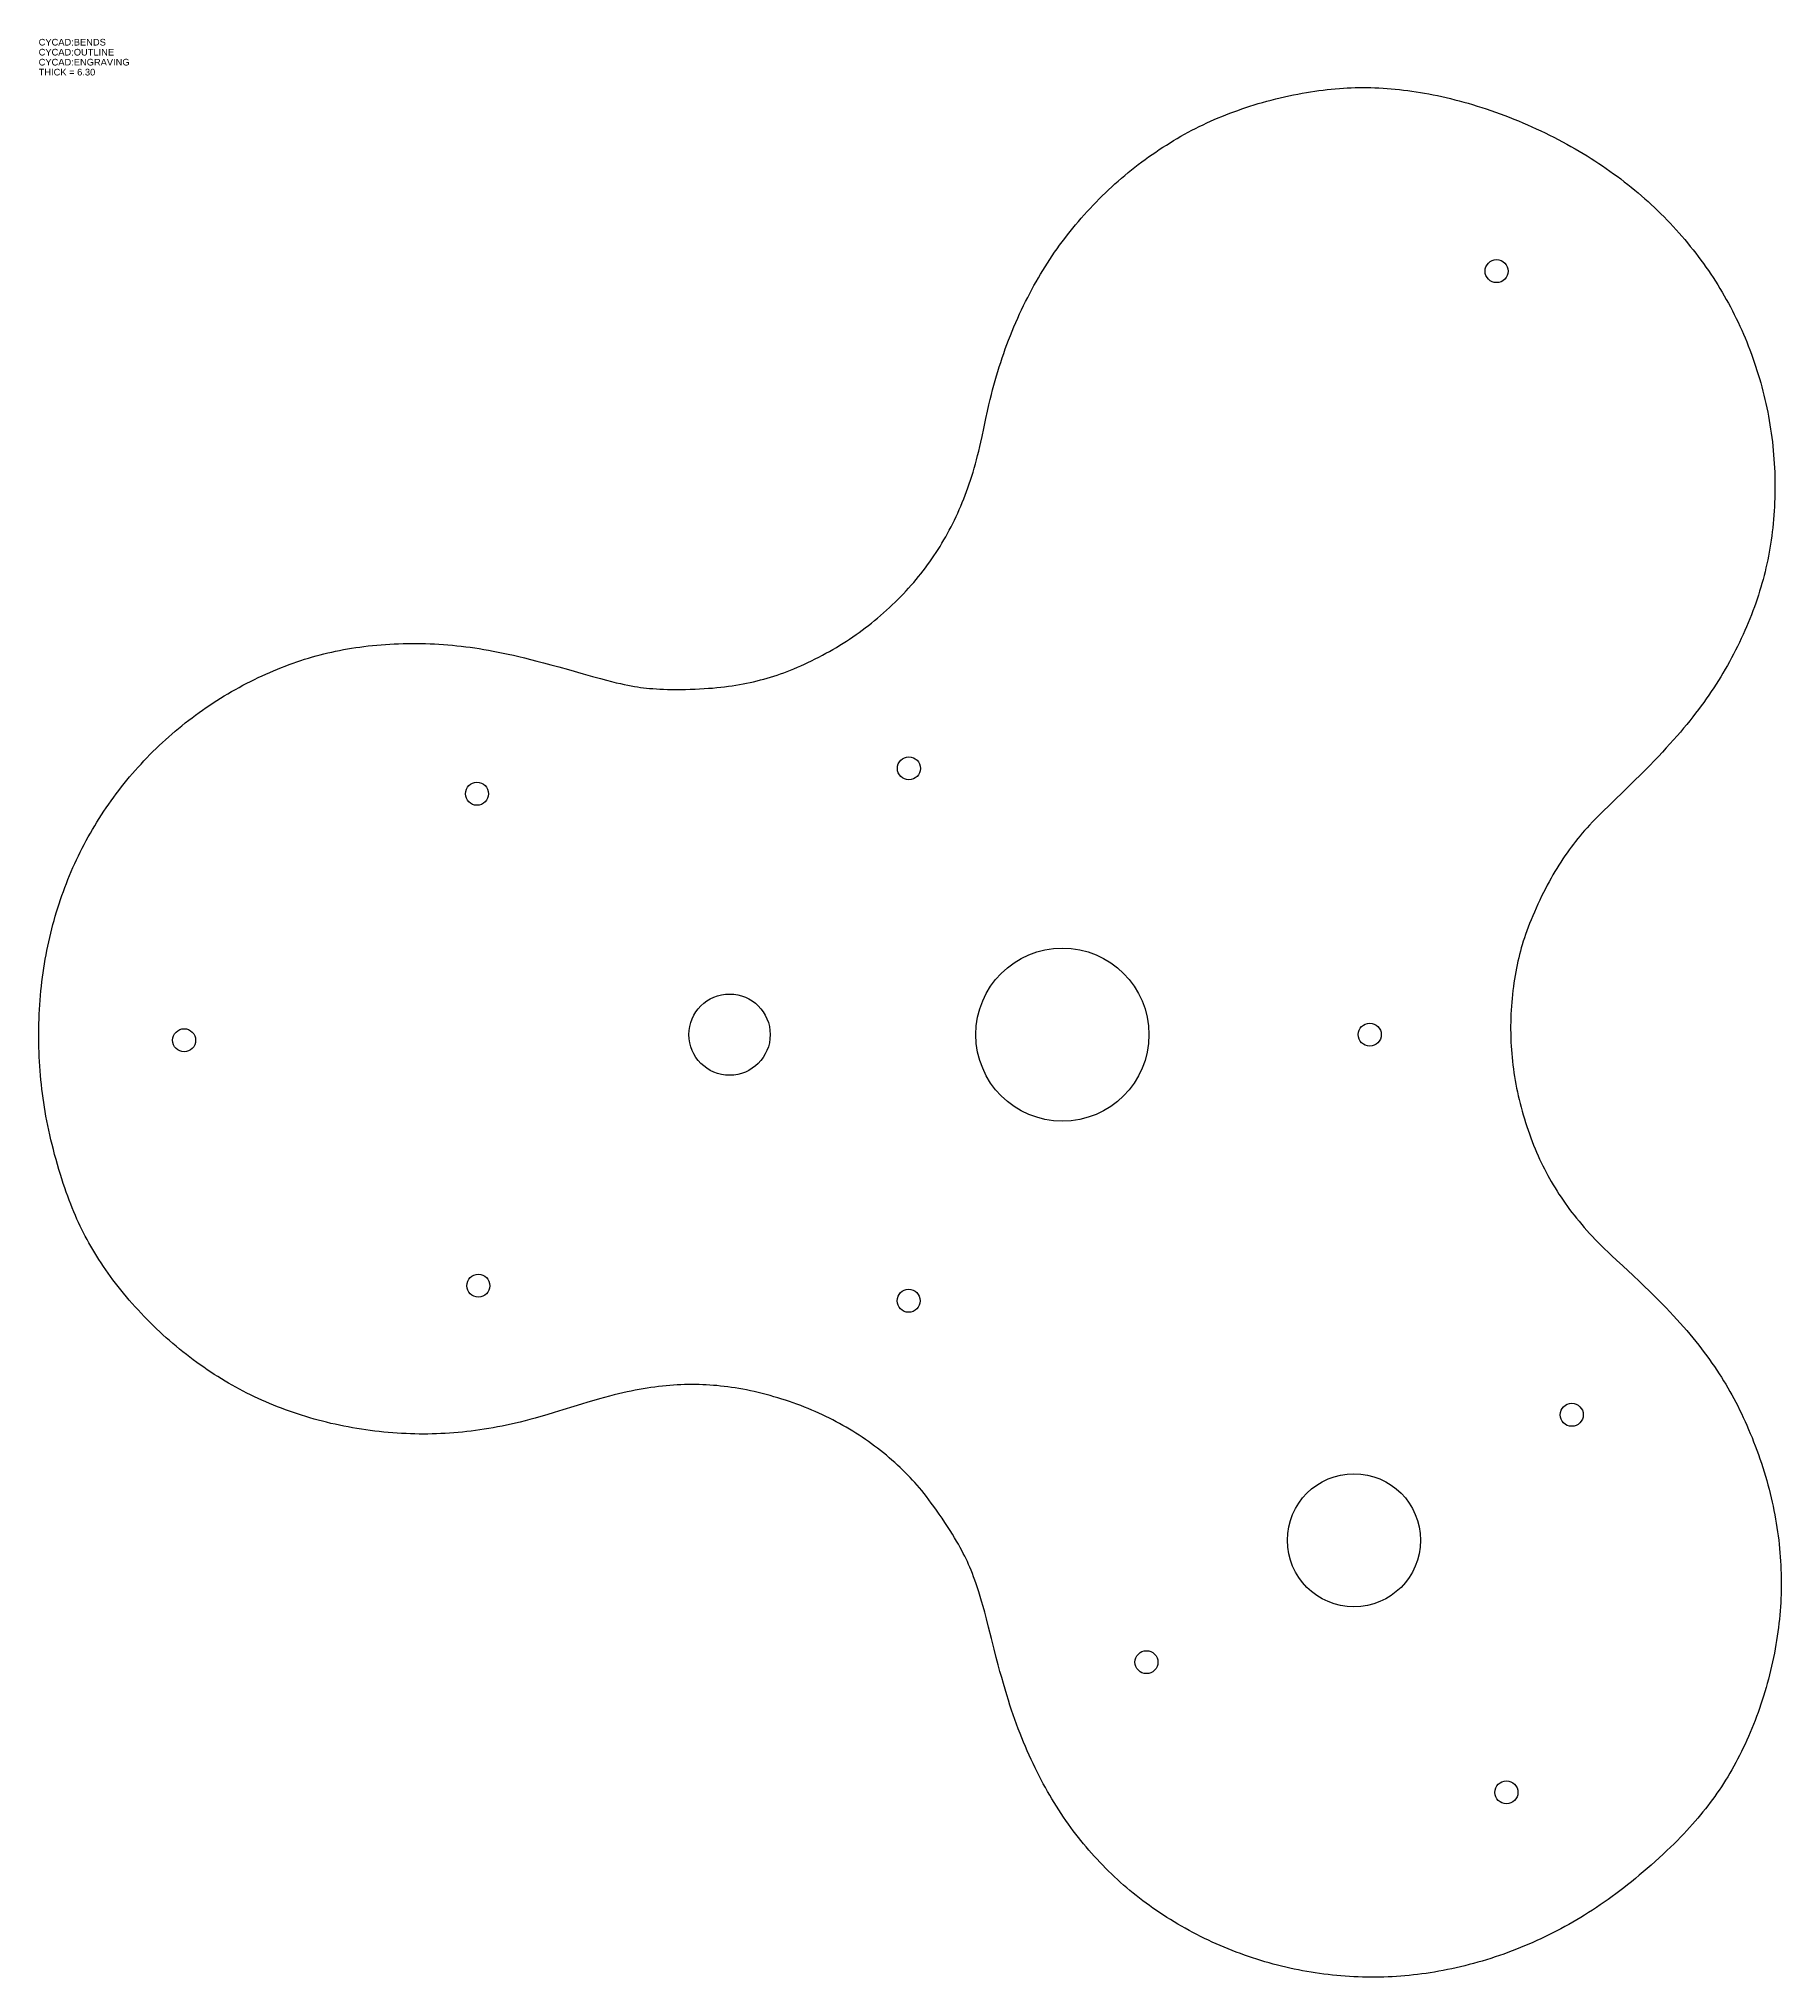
# Model space of a CAD drawing. Header units: millimetres. Extents: x 3 to 264, y -287 to 4.
import ezdxf
from ezdxf.enums import TextEntityAlignment as Align

# ---------------------------------------------------------------- set-up
doc = ezdxf.new("R2010")
doc.units = ezdxf.units.MM
doc.linetypes.add('DASHED', pattern=[0.75, 0.5, -0.25])
for name, color, linetype in [('BENDS', 2, 'DASHED'), ('DESCRIPTION', 1, 'Continuous'), ('ENGRAVING', 4, 'Continuous'), ('OUTLINE', 3, 'Continuous')]:
    doc.layers.add(name, color=color, linetype=linetype)
doc.styles.get("Standard").update_dxf_attribs({"font": 'arial.ttf'})

msp = doc.modelspace()

# ---------------------------------------------------------------- linework, layer by layer
at = {"layer": 'OUTLINE'}
msp.add_lwpolyline([(223.753544, -145.127049), (223.769499, -145.696774), (223.79271, -146.265665), (223.823167, -146.833898), (223.860979, -147.403725), (223.906165, -147.975045), (223.958745, -148.547753), (224.018732, -149.12174), (224.08614, -149.696892), (224.160983, -150.273093), (224.243195, -150.849637), (224.332748, -151.426189), (224.429636, -152.00262), (224.533849, -152.578801), (224.645378, -153.154599), (224.764208, -153.729882), (224.89046, -154.305195), (225.024333, -154.881386), (225.165841, -155.458368), (225.314992, -156.036049), (225.471794, -156.614335), (225.636253, -157.193125), (225.808218, -157.771739), (225.98683, -158.347166), (226.172041, -158.919294), (226.3638, -159.488015), (226.562057, -160.053221), (226.766759, -160.614809), (226.977876, -161.172668), (227.193223, -161.721033), (227.412685, -162.259859), (227.636255, -162.789373), (227.863924, -163.309791), (228.095686, -163.821316), (228.331533, -164.324142), (228.571895, -164.819395), (228.816996, -165.307692), (229.066764, -165.789017), (229.322099, -166.265271), (229.584823, -166.739947), (229.854913, -167.212943), (230.132339, -167.684147), (230.417027, -168.153379), (230.708943, -168.620529), (231.00805, -169.085489), (231.314307, -169.548143), (231.627666, -170.008375), (231.948078, -170.466065), (232.275406, -170.920974), (232.609537, -171.372903), (232.950419, -171.821748), (233.29941, -172.269305), (233.65956, -172.719438), (234.031231, -173.172425), (234.414326, -173.627936), (234.805786, -174.082137), (235.205658, -174.535), (235.613991, -174.9865), (236.030829, -175.436604), (236.456217, -175.885279), (236.890145, -176.33255), (237.350044, -176.796402), (237.842094, -177.282664), (238.374115, -177.798583), (238.964751, -178.361775), (239.66076, -179.016324), (240.589925, -179.881662), (242.151631, -181.333208), (243.078402, -182.203513), (243.861762, -182.949189), (244.573814, -183.637358), (245.24963, -184.300839), (245.894221, -184.944055), (246.508864, -185.567857), (247.095941, -186.17423), (247.658525, -186.765925), (248.200721, -187.34687), (248.72512, -187.919527), (249.232842, -188.484854), (249.725048, -189.043892), (250.203582, -189.598496), (250.668975, -190.149091), (251.121705, -190.696055), (251.562531, -191.240118), (251.992386, -191.782263), (252.411508, -192.322643), (252.820115, -192.861401), (253.218428, -193.398685), (253.606669, -193.934658), (253.984997, -194.469406), (254.35356, -195.003008), (254.712503, -195.535539), (255.06191, -196.066999), (255.401885, -196.597412), (255.732536, -197.126816), (256.053965, -197.655248), (256.366632, -198.183276), (256.67438, -198.717238), (256.97714, -199.257081), (257.274843, -199.802742), (257.567419, -200.354158), (257.855059, -200.911738), (258.138554, -201.477083), (258.417874, -202.05026), (258.692989, -202.63134), (258.963865, -203.220394), (259.230343, -203.817217), (259.492308, -204.421702), (259.749729, -205.033916), (260.002571, -205.653924), (260.250702, -206.28157), (260.493779, -206.916145), (260.731766, -207.55769), (260.964625, -208.20625), (261.192309, -208.861869), (261.412713, -209.518717), (261.624756, -210.17358), (261.828477, -210.82643), (262.023921, -211.477244), (262.21113, -212.126002), (262.390147, -212.772684), (262.561016, -213.417277), (262.72378, -214.059766), (262.878582, -214.700504), (263.02576, -215.340711), (263.165316, -215.980279), (263.297254, -216.619108), (263.421579, -217.257098), (263.5383, -217.894154), (263.647425, -218.530184), (263.748968, -219.1651), (263.84294, -219.798817), (263.929398, -220.43151), (264.008465, -221.063884), (264.080141, -221.695818), (264.144425, -222.32719), (264.201323, -222.957884), (264.250838, -223.587786), (264.292979, -224.216782), (264.327755, -224.844763), (264.355177, -225.471622), (264.375258, -226.097254), (264.388042, -226.722347), (264.393536, -227.346871), (264.391747, -227.970695), (264.382683, -228.593691), (264.366355, -229.21573), (264.342776, -229.836686), (264.311959, -230.456438), (264.273932, -231.074969), (264.228465, -231.696333), (264.17552, -232.320484), (264.115065, -232.947375), (264.047064, -233.576954), (263.971483, -234.209165), (263.888291, -234.843949), (263.797455, -235.481241), (263.698946, -236.120972), (263.592733, -236.763071), (263.478907, -237.40673), (263.357494, -238.051608), (263.228476, -238.697647), (263.091837, -239.34479), (262.947518, -239.99318), (262.795403, -240.643204), (262.635473, -241.294762), (262.468728, -241.943545), (262.295777, -242.587186), (262.116664, -243.22566), (261.931436, -243.858946), (261.739993, -244.487525), (261.542051, -245.112451), (261.337661, -245.733618), (261.126877, -246.350924), (260.90975, -246.964269), (260.686335, -247.573557), (260.456685, -248.178695), (260.220855, -248.779593), (259.978899, -249.376166), (259.731032, -249.967927), (259.477625, -250.554047), (259.218737, -251.134474), (258.954425, -251.709165), (258.684748, -252.278078), (258.40976, -252.841174), (258.129669, -253.398103), (257.844685, -253.948527), (257.554876, -254.492409), (257.260306, -255.029715), (256.96104, -255.560417), (256.65714, -256.08449), (256.348664, -256.601914), (256.035672, -257.112673), (255.718219, -257.616753), (255.396361, -258.114145), (255.06998, -258.605106), (254.739018, -259.089793), (254.403562, -259.568134), (254.063701, -260.040063), (253.719519, -260.505518), (253.369819, -260.966228), (253.010383, -261.427805), (252.641027, -261.890354), (252.261557, -262.353985), (251.871767, -262.818814), (251.471341, -263.285097), (251.058479, -263.754795), (250.632645, -264.228337), (250.193239, -264.706202), (249.739578, -265.188934), (249.271044, -265.676987), (248.786951, -266.170863), (248.286269, -266.671397), (247.767795, -267.179569), (247.227283, -267.699341), (246.656829, -268.238052), (246.056185, -268.795351), (245.456339, -269.341942), (244.857271, -269.877926), (244.261, -270.401588), (243.667293, -270.913259), (243.075937, -271.413247), (242.486731, -271.901838), (241.89949, -272.379299), (241.31404, -272.845879), (240.730119, -273.301904), (240.145475, -273.749235), (239.56015, -274.187902), (238.974182, -274.617933), (238.387608, -275.03936), (237.800461, -275.452216), (237.212773, -275.856535), (236.624573, -276.252352), (236.035727, -276.639812), (235.446022, -277.01911), (234.855509, -277.390258), (234.264234, -277.753272), (233.672245, -278.108169), (233.079583, -278.454969), (232.48629, -278.79369), (231.892402, -279.124355), (231.297739, -279.44711), (230.701555, -279.762402), (230.10396, -280.0702), (229.505063, -280.370475), (228.904969, -280.663211), (228.301161, -280.949671), (227.693589, -281.229872), (227.08235, -281.503759), (226.467542, -281.771282), (225.848845, -282.032572), (225.226118, -282.287677), (224.599455, -282.536543), (223.968948, -282.779118), (223.334694, -283.015349), (222.696793, -283.245185), (222.055347, -283.468575), (221.41046, -283.685469), (220.762373, -283.895769), (220.111862, -284.099212), (219.459031, -284.295762), (218.803986, -284.485384), (218.146829, -284.668031), (217.491771, -284.842523), (216.838901, -285.008884), (216.188242, -285.167153), (215.539817, -285.317373), (214.892865, -285.459769), (214.247181, -285.594423), (213.60285, -285.72135), (212.959954, -285.840566), (212.318573, -285.952088), (211.678782, -286.055937), (211.04065, -286.152131), (210.404247, -286.240695), (209.769638, -286.321655), (209.135192, -286.395256), (208.500644, -286.461543), (207.866125, -286.520511), (207.231762, -286.572157), (206.597313, -286.616514), (205.961286, -286.653697), (205.323795, -286.683687), (204.684953, -286.706466), (204.044879, -286.722018), (203.403777, -286.730324), (202.761832, -286.731373), (202.119161, -286.725155), (201.475882, -286.711662), (200.832114, -286.690888), (200.187978, -286.66283), (199.543596, -286.627485), (198.899091, -286.584853), (198.254588, -286.534935), (197.610335, -286.477744), (196.96661, -286.413299), (196.323532, -286.341612), (195.681224, -286.262692), (195.039805, -286.176555), (194.399398, -286.083216), (193.760122, -285.982692), (193.122098, -285.875002), (192.485445, -285.760168), (191.850196, -285.638197), (191.216342, -285.509088), (190.584005, -285.372866), (189.953305, -285.229556), (189.324363, -285.079188), (188.697299, -284.92179), (188.072232, -284.757395), (187.44928, -284.586034), (186.828561, -284.407743), (186.209823, -284.222456), (185.592488, -284.030002), (184.976668, -283.830407), (184.36248, -283.6237), (183.750038, -283.409911), (183.13946, -283.189072), (182.530861, -282.96122), (181.92436, -282.72639), (181.320073, -282.484622), (180.718137, -282.235964), (180.118706, -281.980474), (179.52189, -281.718194), (178.927798, -281.44917), (178.336539, -281.173446), (177.748223, -280.891071), (177.162959, -280.602095), (176.580854, -280.306568), (176.002017, -280.004544), (175.427531, -279.696579), (174.858787, -279.383423), (174.29585, -279.065147), (173.738784, -278.741818), (173.187646, -278.413505), (172.642492, -278.080275), (172.103371, -277.742191), (171.570331, -277.399319), (171.043414, -277.051722), (170.522291, -276.699221), (170.006183, -276.341325), (169.495189, -275.978117), (168.989402, -275.60968), (168.488917, -275.236097), (167.993821, -274.857454), (167.5042, -274.473833), (167.020137, -274.085318), (166.541712, -273.691992), (166.068999, -273.293941), (165.601169, -272.890492), (165.137989, -272.481452), (164.679558, -272.066903), (164.225972, -271.646931), (163.777327, -271.221623), (163.333716, -270.791066), (162.895231, -270.35535), (162.461965, -269.914566), (162.034007, -269.468806), (161.611431, -269.018153), (161.193912, -268.562264), (160.781541, -268.101232), (160.374407, -267.635149), (159.972599, -267.16411), (159.576204, -266.688214), (159.185308, -266.207557), (158.799995, -265.722242), (158.419443, -265.231245), (158.042698, -264.73332), (157.669822, -264.228484), (157.300873, -263.716758), (156.935916, -263.198163), (156.575015, -262.672729), (156.218236, -262.140485), (155.86565, -261.601468), (155.517327, -261.055717), (155.1734, -260.503366), (154.834333, -259.945089), (154.500184, -259.380927), (154.171011, -258.810923), (153.846873, -258.235126), (153.527309, -257.652668), (153.212132, -257.063135), (152.901389, -256.466519), (152.595126, -255.86281), (152.293393, -255.252006), (151.996238, -254.634104), (151.703715, -254.009106), (151.415767, -253.376787), (151.132317, -252.736863), (150.85339, -252.089259), (150.579012, -251.433901), (150.309209, -250.770713), (150.04401, -250.099616), (149.783443, -249.420533), (149.527534, -248.733386), (149.274973, -248.034532), (149.02495, -247.321485), (148.777316, -246.593468), (148.531901, -245.849611), (148.287343, -245.085438), (148.041507, -244.293811), (147.793483, -243.471074), (147.542352, -242.613323), (147.287695, -241.718192), (147.027915, -240.779118), (146.758925, -239.780369), (146.473, -238.692052), (146.158559, -237.469017), (145.748029, -235.848702), (145.313269, -234.135965), (144.996794, -232.914272), (144.729734, -231.911799), (144.487658, -231.032137), (144.262064, -230.240932), (144.048464, -229.519422), (143.842416, -228.849989), (143.64324, -228.228432), (143.44854, -227.645356), (143.256377, -227.093445), (143.066687, -226.571291), (142.878283, -226.074436), (142.690196, -225.599339), (142.502915, -225.146436), (142.316126, -224.71412), (142.129114, -224.299936), (141.938695, -223.895867), (141.735441, -223.481331), (141.51826, -223.054602), (141.285756, -222.61348), (141.0382, -222.159101), (140.775187, -221.691269), (140.49502, -221.207449), (140.19545, -220.704284), (139.873359, -220.177112), (139.524224, -219.619157), (139.144414, -219.025525), (138.743646, -218.412359), (138.319057, -217.775781), (137.890213, -217.146057), (137.484077, -216.563029), (137.094471, -216.016786), (136.714993, -215.497524), (136.342761, -215.000716), (135.976354, -214.524016), (135.617211, -214.068913), (135.264615, -213.634045), (134.917283, -213.217391), (134.573618, -212.816645), (134.232607, -212.430225), (133.884824, -212.047099), (133.528626, -211.665475), (133.163969, -211.285398), (132.79105, -210.907172), (132.410104, -210.531122), (132.02109, -210.157287), (131.62397, -209.785708), (131.21871, -209.416432), (130.805278, -209.049507), (130.383635, -208.68499), (129.955726, -208.324651), (129.521911, -207.968833), (129.082266, -207.617625), (128.636867, -207.271115), (128.185797, -206.929396), (127.729144, -206.592558), (127.267615, -206.261157), (126.802246, -205.935956), (126.333156, -205.61703), (125.860463, -205.304454), (125.384288, -204.998298), (124.904749, -204.69863), (124.421972, -204.405505), (123.933505, -204.117417), (123.439351, -203.834399), (122.939577, -203.556527), (122.43426, -203.283876), (121.923477, -203.016524), (121.407314, -202.754547), (120.885751, -202.497967), (120.358779, -202.246815), (119.826463, -202.001154), (119.288868, -201.76105), (118.746067, -201.526569), (118.198135, -201.297776), (117.645368, -201.074832), (117.088336, -200.857998), (116.527133, -200.647334), (115.961856, -200.442898), (115.392608, -200.244749), (114.819494, -200.052944), (114.242639, -199.867547), (113.662331, -199.688671), (113.078668, -199.516363), (112.491754, -199.35067), (111.901697, -199.191639), (111.308604, -199.039314), (110.712583, -198.89377), (110.122295, -198.757159), (109.53812, -198.629475), (108.959825, -198.510568), (108.387191, -198.400295), (107.820011, -198.298523), (107.258096, -198.205124), (106.70073, -198.119892), (106.14762, -198.042703), (105.598738, -197.973481), (105.054055, -197.912152), (104.51354, -197.858644), (103.97716, -197.812886), (103.443531, -197.774667), (102.907071, -197.743521), (102.367881, -197.719484), (101.826066, -197.702595), (101.281738, -197.692889), (100.735014, -197.690397), (100.186017, -197.695153), (99.635228, -197.707185), (99.083024, -197.726511), (98.529518, -197.75315), (97.974831, -197.787115), (97.419084, -197.828422), (96.862404, -197.87708), (96.304502, -197.933114), (95.740204, -197.997053), (95.169266, -198.069014), (94.591425, -198.149126), (94.006399, -198.237523), (93.413884, -198.334352), (92.813546, -198.439785), (92.211326, -198.552914), (91.609404, -198.673381), (91.007828, -198.801154), (90.388671, -198.939972), (89.739898, -199.092732), (89.067312, -199.258421), (88.366994, -199.438266), (87.633189, -199.634024), (86.857223, -199.848326), (86.026813, -200.084933), (85.130259, -200.347634), (84.149002, -200.64235), (83.028005, -200.985993), (81.368285, -201.500075), (80.041443, -201.906665), (78.963563, -202.229729), (78.032771, -202.501), (77.19231, -202.73805), (76.421362, -202.947654), (75.683547, -203.140544), (74.964732, -203.320845), (74.262888, -203.489295), (73.576328, -203.646507), (72.901991, -203.793413), (72.229239, -203.932512), (71.558152, -204.063824), (70.888801, -204.187368), (70.221258, -204.303167), (69.555588, -204.411242), (68.891853, -204.511618), (68.230113, -204.604321), (67.570424, -204.689373), (66.914112, -204.766633), (66.261618, -204.836095), (65.612945, -204.897811), (64.96809, -204.951834), (64.325395, -204.998369), (63.681297, -205.037719), (63.035917, -205.069866), (62.389378, -205.094794), (61.741807, -205.112491), (61.091978, -205.122987), (60.439578, -205.126265), (59.784681, -205.122296), (59.127366, -205.111054), (58.467713, -205.092512), (57.805808, -205.066645), (57.141741, -205.033429), (56.475603, -204.992841), (55.80749, -204.944862), (55.136927, -204.889432), (54.463951, -204.826522), (53.788618, -204.756104), (53.110991, -204.678145), (52.43512, -204.593061), (51.7626, -204.501056), (51.093506, -204.402166), (50.42791, -204.296429), (49.76583, -204.183873), (49.107302, -204.064532), (48.452413, -203.938446), (47.801251, -203.805658), (47.153897, -203.666212), (46.510427, -203.52015), (45.870918, -203.367516), (45.235439, -203.208353), (44.604058, -203.042708), (43.976148, -202.870445), (43.351643, -202.691566), (42.73065, -202.506119), (42.11327, -202.314153), (41.499605, -202.115715), (40.88975, -201.910857), (40.283799, -201.699629), (39.681842, -201.482082), (39.083966, -201.258266), (38.489998, -201.02814), (37.899946, -200.791724), (37.313916, -200.549075), (36.732009, -200.300254), (36.154325, -200.04532), (35.580961, -199.784334), (35.012009, -199.517357), (34.44756, -199.244449), (33.8877, -198.965672), (33.332015, -198.680845), (32.779664, -198.389556), (32.230764, -198.091863), (31.685428, -197.78783), (31.14377, -197.477522), (30.604695, -197.160322), (30.06736, -196.835722), (29.531859, -196.50375), (28.998292, -196.164435), (28.466757, -195.81781), (27.937229, -195.463828), (27.409765, -195.102493), (26.884443, -194.733828), (26.361344, -194.357854), (25.840552, -193.9746), (25.322153, -193.584093), (24.806236, -193.186367), (24.292891, -192.781459), (23.782213, -192.369404), (23.275291, -191.951043), (22.772538, -191.526698), (22.274046, -191.096437), (21.779907, -190.660331), (21.290214, -190.218452), (20.805056, -189.770873), (20.324525, -189.317672), (19.848711, -188.858926), (19.377704, -188.394714), (18.911511, -187.92504), (18.450216, -187.449981), (17.993906, -186.969618), (17.542664, -186.484033), (17.096574, -185.993312), (16.65572, -185.497541), (16.220184, -184.996807), (15.790046, -184.491198), (15.366584, -183.982181), (14.953452, -183.474147), (14.550466, -182.967), (14.15745, -182.460649), (13.774239, -181.955011), (13.400495, -181.449767), (13.036042, -180.944798), (12.680786, -180.44009), (12.334633, -179.935625), (11.997496, -179.431385), (11.669709, -178.927984), (11.35122, -178.42547), (11.041926, -177.923814), (10.741726, -177.422987), (10.450519, -176.922965), (10.167012, -176.421678), (9.890725, -175.918363), (9.621699, -175.413139), (9.359974, -174.906127), (9.105581, -174.397442), (8.857668, -173.8855), (8.612788, -173.363255), (8.370885, -172.830354), (8.131899, -172.286418), (7.895761, -171.731029), (7.662397, -171.163726), (7.431894, -170.584419), (7.204149, -169.992541), (6.979036, -169.387438), (6.756415, -168.768374), (6.53586, -168.133799), (6.316549, -167.480935), (6.098098, -166.808105), (5.880047, -166.113306), (5.661335, -165.392565), (5.439606, -164.637343), (5.221505, -163.868761), (5.015309, -163.115231), (4.819359, -162.371377), (4.63308, -161.635501), (4.456267, -160.907195), (4.28875, -160.186161), (4.130427, -159.472367), (3.981144, -158.765545), (3.840757, -158.065445), (3.70913, -157.371833), (3.586135, -156.684489), (3.471651, -156.003206), (3.365565, -155.327788), (3.267275, -154.655062), (3.175905, -153.979464), (3.091489, -153.30109), (3.014059, -152.620041), (2.943646, -151.936417), (2.88028, -151.250324), (2.823991, -150.561871), (2.7748, -149.871167), (2.732597, -149.176488), (2.697418, -148.477795), (2.669301, -147.775111), (2.648284, -147.068459), (2.634407, -146.357867), (2.627708, -145.643365), (2.628226, -144.924986), (2.636023, -144.203007), (2.651072, -143.484471), (2.673339, -142.769435), (2.702788, -142.057952), (2.739383, -141.350071), (2.783088, -140.64584), (2.833868, -139.945301), (2.891685, -139.248495), (2.956507, -138.555403), (3.028321, -137.865812), (3.107089, -137.179801), (3.192772, -136.497445), (3.285332, -135.818812), (3.384731, -135.143971), (3.490927, -134.472983), (3.603882, -133.805909), (3.723554, -133.142805), (3.850049, -132.482901), (3.983346, -131.826193), (4.123405, -131.172782), (4.270185, -130.522761), (4.423645, -129.876224), (4.583743, -129.23326), (4.750435, -128.593954), (4.923678, -127.958389), (5.103458, -127.326534), (5.289826, -126.698127), (5.482735, -126.073272), (5.682136, -125.452073), (5.887978, -124.83463), (6.100212, -124.221041), (6.318784, -123.611399), (6.543645, -123.005795), (6.774741, -122.404317), (7.012203, -121.806557), (7.256509, -121.211265), (7.507614, -120.618557), (7.765473, -120.028547), (8.030038, -119.441353), (8.30126, -118.857087), (8.579086, -118.275864), (8.863464, -117.697799), (9.154338, -117.123002), (9.451664, -116.551565), (9.755444, -115.983477), (10.065623, -115.418846), (10.382141, -114.857781), (10.704939, -114.300387), (11.033953, -113.746771), (11.369122, -113.197036), (11.710381, -112.651286), (12.057662, -112.109623), (12.410916, -111.572118), (12.770498, -111.038219), (13.136347, -110.50803), (13.508397, -109.981655), (13.886583, -109.459196), (14.270834, -108.940757), (14.661082, -108.426439), (15.057253, -107.916343), (15.459273, -107.410571), (15.867066, -106.909221), (16.280639, -106.412288), (16.699923, -105.91986), (17.12484, -105.432032), (17.555313, -104.948898), (17.991262, -104.470548), (18.432607, -103.997074), (18.879264, -103.528567), (19.331151, -103.065114), (19.78818, -102.606803), (20.250576, -102.153407), (20.718276, -101.704993), (21.191196, -101.261647), (21.669249, -100.823455), (22.152347, -100.390503), (22.640401, -99.962875), (23.133318, -99.540653), (23.631007, -99.123919), (24.133374, -98.712753), (24.640276, -98.307274), (25.151615, -97.90756), (25.667295, -97.513684), (26.187218, -97.12572), (26.711285, -96.743739), (27.239397, -96.367811), (27.771454, -95.998004), (28.307356, -95.634384), (28.847001, -95.277014), (29.390513, -94.925806), (29.937803, -94.580818), (30.488763, -94.242114), (31.043289, -93.909757), (31.601272, -93.583809), (32.162605, -93.264328), (32.727181, -92.951372), (33.294891, -92.644996), (33.865628, -92.345257), (34.43851, -92.052614), (35.01332, -91.767163), (35.589953, -91.488935), (36.168308, -91.217963), (36.748282, -90.954272), (37.329778, -90.697892), (37.911767, -90.449259), (38.493955, -90.208467), (39.076249, -89.975519), (39.65856, -89.750415), (40.240806, -89.533151), (40.822906, -89.323721), (41.404783, -89.122118), (41.986364, -88.928332), (42.567579, -88.742351), (43.148459, -88.564129), (43.729293, -88.393542), (44.309959, -88.230598), (44.890343, -88.075301), (45.470334, -87.927652), (46.050658, -87.787419), (46.635557, -87.653543), (47.224983, -87.526073), (47.81888, -87.405058), (48.41719, -87.290547), (49.019978, -87.182561), (49.628217, -87.080961), (50.241908, -86.985797), (50.861055, -86.897121), (51.485653, -86.814984), (52.115787, -86.739426), (52.75169, -86.670473), (53.393413, -86.608175), (54.041006, -86.552583), (54.694522, -86.503755), (55.352699, -86.461849), (56.015024, -86.426945), (56.681469, -86.399086), (57.352003, -86.378314), (58.02659, -86.364673), (58.703111, -86.35826), (59.379268, -86.359125), (60.054947, -86.367264), (60.730032, -86.382672), (61.404411, -86.405341), (62.077968, -86.435262), (62.750594, -86.472424), (63.422176, -86.516816), (64.092604, -86.568419), (64.762927, -86.627306), (65.43303, -86.693472), (66.102789, -86.766909), (66.772082, -86.847604), (67.443267, -86.935838), (68.117198, -87.031747), (68.793846, -87.135338), (69.48267, -87.248078), (70.185233, -87.370356), (70.902759, -87.502534), (71.636682, -87.645038), (72.387897, -87.798212), (73.158323, -87.962623), (73.950271, -88.13895), (74.768891, -88.328528), (75.621154, -88.5332), (76.513744, -88.754847), (77.455709, -88.996031), (78.460278, -89.260487), (79.548701, -89.554193), (80.767748, -89.890197), (82.213252, -90.295351), (84.40551, -90.915394), (85.823627, -91.31397), (86.998466, -91.637912), (87.903472, -91.880352), (88.681782, -92.081234), (89.373901, -92.252131), (90.004395, -92.399991), (90.58673, -92.528797), (91.130728, -92.641407), (91.639182, -92.738986), (92.120392, -92.823725), (92.579774, -92.897058), (93.020339, -92.959867), (93.453791, -93.014349), (93.912438, -93.064871), (94.394595, -93.110828), (94.892035, -93.151049), (95.406562, -93.185477), (95.94043, -93.214049), (96.497009, -93.236708), (97.080437, -93.253358), (97.69638, -93.263854), (98.345633, -93.267843), (99.032474, -93.265005), (99.767039, -93.254849), (100.499878, -93.237433), (101.212591, -93.213121), (101.907016, -93.18204), (102.577785, -93.144617), (103.227615, -93.100968), (103.858694, -93.051188), (104.472821, -92.995357), (105.071498, -92.933541), (105.656173, -92.865784), (106.229166, -92.791992), (106.791091, -92.712229), (107.342496, -92.626553), (107.885781, -92.534741), (108.425298, -92.436174), (108.960952, -92.330903), (109.492652, -92.218979), (110.020314, -92.100457), (110.543858, -91.975388), (111.063207, -91.843816), (111.574742, -91.706679), (112.077589, -91.564292), (112.571969, -91.4167), (113.062904, -91.262547), (113.556208, -91.100063), (114.051877, -90.929179), (114.550073, -90.749779), (115.05282, -90.561064), (115.560388, -90.36283), (116.073066, -90.154852), (116.591173, -89.936886), (117.115056, -89.708667), (117.645099, -89.469898), (118.180342, -89.220872), (118.719867, -88.961888), (119.263959, -88.692699), (119.80911, -88.414894), (120.34958, -88.131302), (120.885267, -87.841997), (121.415345, -87.547435), (121.938253, -87.248509), (122.453992, -86.945277), (122.962563, -86.637794), (123.463975, -86.326114), (123.958236, -86.010288), (124.445464, -85.690303), (124.926572, -85.365618), (125.401486, -85.03632), (125.870149, -84.702508), (126.336321, -84.36156), (126.800163, -84.013324), (127.261581, -83.657833), (127.720454, -83.295141), (128.176688, -82.925285), (128.630195, -82.548296), (129.080884, -82.164213), (129.528661, -81.773074), (129.973431, -81.374923), (130.413555, -80.971169), (130.847248, -80.563429), (131.274449, -80.151794), (131.695102, -79.736352), (132.109154, -79.31719), (132.516556, -78.894392), (132.916838, -78.468471), (133.308441, -78.041122), (133.69141, -77.612385), (134.065796, -77.182297), (134.43165, -76.75089), (134.789023, -76.318195), (135.137976, -75.884248), (135.481039, -75.446018), (135.818636, -75.002976), (136.150676, -74.555234), (136.477067, -74.102902), (136.797721, -73.646098), (137.112548, -73.184937), (137.421522, -72.719457), (137.72467, -72.24961), (138.02191, -71.77551), (138.313164, -71.297271), (138.598354, -70.815011), (138.877404, -70.328849), (139.150248, -69.83891), (139.417847, -69.343469), (139.680291, -68.842306), (139.93751, -68.335482), (140.18943, -67.823064), (140.43598, -67.305123), (140.677087, -66.781738), (140.912749, -66.252831), (141.142996, -65.718257), (141.367767, -65.17806), (141.587001, -64.632286), (141.800638, -64.080989), (142.008614, -63.524225), (142.211054, -62.96159), (142.409045, -62.389966), (142.602582, -61.809114), (142.791659, -61.218782), (142.976272, -60.6187), (143.156416, -60.00858), (143.332086, -59.388103), (143.503319, -58.756798), (143.670138, -58.114192), (143.83257, -57.459768), (143.990646, -56.792954), (144.1447, -56.113183), (144.33154, -55.260363), (144.591363, -54.046689), (144.911604, -52.542632), (145.148028, -51.45841), (145.357149, -50.533656), (145.55268, -49.703338), (145.738871, -48.945716), (145.921649, -48.233196), (146.107188, -47.539418), (146.298076, -46.853912), (146.495411, -46.172384), (146.700358, -45.490677), (146.912544, -44.810139), (147.131472, -44.132421), (147.357222, -43.457246), (147.589891, -42.784312), (147.829442, -42.113726), (148.07584, -41.445593), (148.329046, -40.780019), (148.58902, -40.117108), (148.855721, -39.456964), (149.129109, -38.799692), (149.408254, -38.147552), (149.692554, -37.501902), (149.981962, -36.862747), (150.276433, -36.230088), (150.575824, -35.604149), (150.879621, -34.985914), (151.18778, -34.375351), (151.500259, -33.772427), (151.817018, -33.177105), (152.138017, -32.589349), (152.463219, -32.00912), (152.792589, -31.43638), (153.126091, -30.871088), (153.46448, -30.311852), (153.808006, -29.758197), (154.156592, -29.210202), (154.510163, -28.667944), (154.868641, -28.131493), (155.233027, -27.59929), (155.604128, -27.07014), (155.981895, -26.544138), (156.366276, -26.021382), (156.757218, -25.501968), (157.154664, -24.985995), (157.558556, -24.47356), (157.968832, -23.964765), (158.385428, -23.459709), (158.808039, -22.958785), (159.23643, -22.462283), (159.67053, -21.970296), (160.110262, -21.482915), (160.55555, -21.00023), (161.006314, -20.522332), (161.462475, -20.049311), (161.923951, -19.581254), (162.390658, -19.11825), (162.862041, -18.660857), (163.337872, -18.209288), (163.818059, -17.763619), (164.302508, -17.323922), (164.791127, -16.890268), (165.283824, -16.462727), (165.780507, -16.041363), (166.281084, -15.62624), (166.785462, -15.21742), (167.293775, -14.814777), (167.805955, -14.418355), (168.3219, -14.028221), (168.841507, -13.644442), (169.364676, -13.26708), (169.891304, -12.896196), (170.421291, -12.531849), (170.954536, -12.174094), (171.490941, -11.822986), (172.029901, -11.478908), (172.571183, -11.141989), (173.114682, -10.812269), (173.660298, -10.489784), (174.20793, -10.174567), (174.757483, -9.866649), (175.308861, -9.566058), (175.861972, -9.272818), (176.416725, -8.986952), (176.973508, -8.708229), (177.532837, -8.43637), (178.094584, -8.171427), (178.658619, -7.913451), (179.224811, -7.662484), (179.795636, -7.417405), (180.371737, -7.177959), (180.953475, -6.944026), (181.541467, -6.715391), (182.135689, -6.492113), (182.736113, -6.27425), (183.342708, -6.061858), (183.955928, -5.854825), (184.576012, -5.653123), (185.203018, -5.456786), (185.837009, -5.265854), (186.478043, -5.080366), (187.12618, -4.900364), (187.78148, -4.72589), (188.444003, -4.556987), (189.113613, -4.393789), (189.780077, -4.238871), (190.44342, -4.09217), (191.103669, -3.953629), (191.760847, -3.823198), (192.41151, -3.701518), (193.055253, -3.588578), (193.692334, -3.484236), (194.322995, -3.388358), (194.948136, -3.300711), (195.568989, -3.221041), (196.185589, -3.149278), (196.797973, -3.085358), (197.406178, -3.029215), (198.010358, -2.980775), (198.6106, -2.939973), (199.206889, -2.906756), (199.799215, -2.881071), (200.38757, -2.862859), (200.975455, -2.851937), (201.56684, -2.848204), (202.161671, -2.8517), (202.75989, -2.862467), (203.361434, -2.880547), (203.966181, -2.905978), (204.573942, -2.938794), (205.184669, -2.979034), (205.798312, -3.026733), (206.414814, -3.081929), (207.034263, -3.144668), (207.656879, -3.215014), (208.282637, -3.293011), (208.91151, -3.378701), (209.543469, -3.472128), (210.178415, -3.573324), (210.816291, -3.682327), (211.457072, -3.799181), (212.10073, -3.923928), (212.747284, -4.056617), (213.397005, -4.197355), (214.04992, -4.346198), (214.706057, -4.503207), (215.36544, -4.668442), (216.028093, -4.841966), (216.694039, -5.02384), (217.363299, -5.214129), (218.035895, -5.412895), (218.712356, -5.620354), (219.393003, -5.836667), (220.077977, -6.06195), (220.76742, -6.296324), (221.459733, -6.539327), (222.15445, -6.790859), (222.847951, -7.049679), (223.537751, -7.314887), (224.223772, -7.58644), (224.905934, -7.864292), (225.584754, -8.148639), (226.260225, -8.439471), (226.932249, -8.736739), (227.60073, -9.040397), (228.265573, -9.350393), (228.926684, -9.666678), (229.583973, -9.989199), (230.236973, -10.317725), (230.884895, -10.651849), (231.52767, -10.991512), (232.165225, -11.336656), (232.795777, -11.686302), (233.417933, -12.039641), (234.031778, -12.396655), (234.637393, -12.757325), (235.235308, -13.121902), (235.825796, -13.490494), (236.408855, -13.863047), (236.984487, -14.23951), (237.552698, -14.619836), (238.113495, -15.003975), (238.666888, -15.391884), (239.21289, -15.783518), (239.752538, -16.179558), (240.287454, -16.58115), (240.817544, -16.988216), (241.342714, -17.400678), (241.862874, -17.818457), (242.377936, -18.241473), (242.887811, -18.669646), (243.392417, -19.102895), (243.89167, -19.541138), (244.38598, -19.98472), (244.875405, -20.43369), (245.359858, -20.887967), (245.839251, -21.347471), (246.3135, -21.812119), (246.782522, -22.281828), (247.246233, -22.756513), (247.704553, -23.236088), (248.157316, -23.720383), (248.603698, -24.208513), (249.043634, -24.700385), (249.477066, -25.195906), (249.903935, -25.694984), (250.324186, -26.197527), (250.737769, -26.703448), (251.144635, -27.212656), (251.544738, -27.725066), (251.938129, -28.240711), (252.325037, -28.759856), (252.705396, -29.282398), (253.079147, -29.808229), (253.446232, -30.337245), (253.806594, -30.869345), (254.160182, -31.404423), (254.506947, -31.942381), (254.846841, -32.483116), (255.179993, -33.026794), (255.507392, -33.574992), (255.828969, -34.127615), (256.144654, -34.684566), (256.454381, -35.245744), (256.758084, -35.811048), (257.055696, -36.380374), (257.347153, -36.953616), (257.632391, -37.530665), (257.911348, -38.111412), (258.183973, -38.695767), (258.450211, -39.283624), (258.710007, -39.87488), (258.963308, -40.469428), (259.210063, -41.067158), (259.450221, -41.667962), (259.683733, -42.271729), (259.910551, -42.878345), (260.130629, -43.487698), (260.343866, -44.099518), (260.550214, -44.713672), (260.749634, -45.330042), (260.942089, -45.94851), (261.127543, -46.568961), (261.305963, -47.191274), (261.477316, -47.815333), (261.641572, -48.441018), (261.798705, -49.068212), (261.94881, -49.697276), (262.091875, -50.328167), (262.227871, -50.960767), (262.35677, -51.594955), (262.478547, -52.230613), (262.593178, -52.867619), (262.70064, -53.505853), (262.800913, -54.145192), (262.89398, -54.785516), (262.979938, -55.427467), (263.058789, -56.071103), (263.130509, -56.71631), (263.195077, -57.362969), (263.252474, -58.010962), (263.30268, -58.66017), (263.34568, -59.310472), (263.381458, -59.961744), (263.410002, -60.613865), (263.431301, -61.266708), (263.445345, -61.920161), (263.452128, -62.574108), (263.451643, -63.228433), (263.443876, -63.881404), (263.428859, -64.530906), (263.40663, -65.176879), (263.37723, -65.819275), (263.340696, -66.458049), (263.297069, -67.093157), (263.246389, -67.724558), (263.188701, -68.352132), (263.124056, -68.975744), (263.052498, -69.595321), (262.974074, -70.210795), (262.88883, -70.822104), (262.796814, -71.429189), (262.698072, -72.031996), (262.592649, -72.630476), (262.480594, -73.224583), (262.361961, -73.814278), (262.23613, -74.402886), (262.102958, -74.991078), (261.962461, -75.578721), (261.814656, -76.165682), (261.659568, -76.751825), (261.496793, -77.33865), (261.326181, -77.926593), (261.147712, -78.515586), (260.961367, -79.105559), (260.767129, -79.696436), (260.56509, -80.287813), (260.355254, -80.879569), (260.137609, -81.471636), (259.912145, -82.063944), (259.678854, -82.656419), (259.43773, -83.248985), (259.188769, -83.841559), (258.931969, -84.434058), (258.667332, -85.026393), (258.395357, -85.617345), (258.116533, -86.205792), (257.830902, -86.791628), (257.538508, -87.374747), (257.239397, -87.955044), (256.933617, -88.532412), (256.621218, -89.106745), (256.302251, -89.677937), (255.97677, -90.245882), (255.64474, -90.810634), (255.306161, -91.372182), (254.961089, -91.93042), (254.609582, -92.485243), (254.251701, -93.036543), (253.887507, -93.584215), (253.517065, -94.128152), (253.140442, -94.668252), (252.755811, -95.207171), (252.359815, -95.749585), (251.952107, -96.295799), (251.532306, -96.846152), (251.100056, -97.400927), (250.655309, -97.960004), (250.197586, -98.523807), (249.726356, -99.092809), (249.240618, -99.668041), (248.738448, -100.251589), (248.218731, -100.844513), (247.680155, -101.448064), (247.121292, -102.063578), (246.540305, -102.692806), (245.934888, -103.337949), (245.303134, -104.000716), (244.642319, -104.683632), (243.948289, -105.390658), (243.210218, -106.132467), (242.416391, -106.920367), (241.550417, -107.770076), (240.584347, -108.708435), (239.37626, -109.873731), (238.478275, -110.741871), (237.714048, -111.488683), (237.083839, -112.114556), (236.540073, -112.665054), (236.053321, -113.168646), (235.612968, -113.635181), (235.218435, -114.064237), (234.860387, -114.464612), (234.513187, -114.863849), (234.174752, -115.264099), (233.839716, -115.671556), (233.507134, -116.087426), (233.177034, -116.511783), (232.850465, -116.94341), (232.528571, -117.380888), (232.211448, -117.824133), (231.898937, -118.273396), (231.590173, -118.729963), (231.285206, -119.19385), (230.984092, -119.665067), (230.686888, -120.143623), (230.393653, -120.62952), (230.10444, -121.122756), (229.816913, -121.627378), (229.529888, -122.145662), (229.243072, -122.678428), (228.95817, -123.22287), (228.676922, -123.775937), (228.399337, -124.337754), (228.123168, -124.912962), (227.845875, -125.507198), (227.57316, -126.108785), (227.308961, -126.709273), (227.056258, -127.301934), (226.818033, -127.87946), (226.59318, -128.443898), (226.380832, -128.996849), (226.180522, -129.538985), (225.991667, -130.071334), (225.813777, -130.594778), (225.647, -131.108384), (225.490925, -131.612839), (225.345129, -132.108909), (225.207953, -132.601567), (225.078304, -133.094355), (224.955959, -133.587741), (224.837176, -134.096566), (224.722743, -134.618457), (224.614531, -135.145791), (224.512124, -135.680788), (224.415345, -136.224793), (224.324236, -136.778135), (224.238904, -137.340825), (224.159504, -137.912565), (224.086084, -138.493717), (224.018924, -139.083111), (223.958875, -139.674291), (223.905962, -140.267131), (223.860373, -140.859814), (223.822322, -141.449598), (223.791769, -142.036432), (223.768652, -142.620669), (223.752925, -143.202512), (223.744556, -143.781867), (223.743515, -144.358642), (223.749593, -144.922617), (223.749593, -144.922617), (223.753544, -145.127049)], close=True, dxfattribs=at)
for centre, radius in [((221.62847, -30.427842), 1.727), ((133.344256, -105.129867), 1.727), ((68.456407, -108.939211), 1.727), ((156.407235, -145.127049), 13), ((106.407235, -145.127049), 6.1), ((24.468397, -145.970023), 1.727), ((202.579521, -145.127049), 1.727), ((68.672345, -182.841412), 1.727), ((133.30697, -185.106288), 1.727), ((232.926478, -202.2389), 1.727), ((200.208336, -221.091394), 10), ((169.035287, -239.399827), 1.727), ((223.115324, -258.960192), 1.727)]:
    msp.add_circle(centre, radius, dxfattribs=at)

# ---------------------------------------------------------------- texts
at = {"layer": 'BENDS'}
msp.add_text('CYCAD:BENDS', height=1, dxfattribs=at).set_placement((2.61241, 3.16743), align=Align.BOTTOM_LEFT)
at = {"layer": 'DESCRIPTION'}
msp.add_text('THICK = 6.30', height=1, dxfattribs=at).set_placement((2.61241, -1.33257), align=Align.BOTTOM_LEFT)
at = {"layer": 'ENGRAVING'}
msp.add_text('CYCAD:ENGRAVING', height=1, dxfattribs=at).set_placement((2.61241, 0.16743), align=Align.BOTTOM_LEFT)
at = {"layer": 'OUTLINE'}
msp.add_text('CYCAD:OUTLINE', height=1, dxfattribs=at).set_placement((2.61241, 1.66743), align=Align.BOTTOM_LEFT)

doc.saveas('drawing.dxf')
